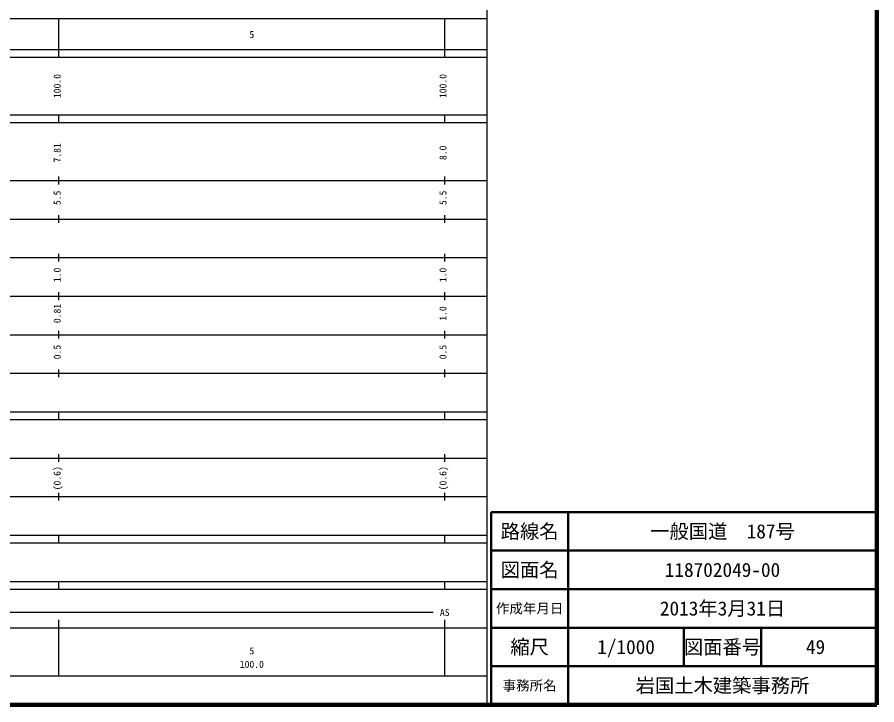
# Model space of a CAD drawing. Units: millimetres on the paper, enlarged 1000 times. Extents: x 66827 to 706827, y 1730 to 361730.
# Drawn here: x 484001 to 706827, y 1730 to 180087 of the extents above; entities that cross this region are included whole.
import ezdxf
from ezdxf.enums import TextEntityAlignment as Align

# ---------------------------------------------------------------- set-up
doc = ezdxf.new("R2010")
doc.units = ezdxf.units.MM
doc.header["$LTSCALE"] = 1000
for name, color, linetype, lineweight in [('M-TTL', 2, 'Continuous', 140), ('M-TTL-BAND', 7, 'Continuous', 25), ('M-TTL-FRAM', 2, 'Continuous', 50), ('M-TTL-LINE', 7, 'Continuous', 50)]:
    doc.layers.add(name, color=color, linetype=linetype, lineweight=lineweight)
doc.layers.add('M-TTL-TXT', color=7, linetype='Continuous')
doc.styles.add('ＭＳ ゴシック', font='')
doc.styles.get('ＭＳ ゴシック').set_extended_font_data('MS Gothic')

msp = doc.modelspace()

# ---------------------------------------------------------------- linework, layer by layer
at = {"layer": 'M-TTL'}
for p, q in [((706827, 1730), (706827, 361730)), ((66827, 1730), (706827, 1730))]:
    msp.add_line(p, q, dxfattribs=at)
at = {"layer": 'M-TTL-BAND'}
for p, q in [((605827, 1730), (605827, 351730)), ((94827, 179730), (605827, 179730)), ((494827, 169730), (494827, 179730)), ((594827, 169730), (594827, 179730)), ((66827, 171730), (605827, 171730)), ((66827, 169730), (605827, 169730)), ((66827, 154730), (605827, 154730)), ((494827, 152730), (494827, 154730)), ((594827, 152730), (594827, 154730)), ((66827, 152730), (605827, 152730)), ((494827, 136730), (494827, 138730)), ((594827, 136730), (594827, 138730)), ((66827, 137730), (605827, 137730)), ((72827, 127730), (605827, 127730)), ((494827, 126730), (494827, 128730)), ((594827, 126730), (594827, 128730)), ((494827, 116730), (494827, 118730)), ((594827, 116730), (594827, 118730)), ((78827, 117730), (605827, 117730)), ((72827, 107730), (605827, 107730)), ((494827, 106730), (494827, 108730)), ((594827, 106730), (594827, 108730)), ((494827, 96730), (494827, 98730)), ((594827, 96730), (594827, 98730)), ((78827, 97730), (605827, 97730)), ((83577, 87730), (605827, 87730)), ((494827, 86730), (494827, 88730)), ((594827, 86730), (594827, 88730)), ((83577, 77730), (605827, 77730)), ((494827, 75730), (494827, 77730)), ((594827, 75730), (594827, 77730)), ((66827, 75730), (605827, 75730)), ((75827, 65730), (605827, 65730)), ((494827, 64730), (494827, 66730)), ((594827, 64730), (594827, 66730)), ((66827, 55730), (605827, 55730)), ((494827, 54730), (494827, 56730)), ((594827, 54730), (594827, 56730)), ((66827, 45730), (605827, 45730)), ((494827, 43730), (494827, 45730)), ((594827, 43730), (594827, 45730)), ((82077, 43730), (605827, 43730)), ((82077, 33730), (605827, 33730)), ((494827, 31730), (494827, 33730)), ((594827, 31730), (594827, 33730)), ((66827, 31730), (605827, 31730)), ((97827, 25730), (591827, 25730)), ((494827, 9230), (494827, 23730)), ((594827, 9230), (594827, 23730)), ((66827, 21730), (605827, 21730)), ((94827, 9230), (605827, 9230))]:
    msp.add_line(p, q, dxfattribs=at)
at = {"layer": 'M-TTL-FRAM'}
for p, q in [((706827, 51730), (606827, 51730)), ((606827, 51730), (606827, 1730))]:
    msp.add_line(p, q, dxfattribs=at)
at = {"layer": 'M-TTL-LINE'}
for p, q in [((626827, 51730), (626827, 1730)), ((706827, 41730), (606827, 41730)), ((706827, 31730), (606827, 31730)), ((706827, 21730), (606827, 21730)), ((656827, 21730), (656827, 19230)), ((676827, 21730), (676827, 19230)), ((656827, 19230), (656827, 14230)), ((676827, 19230), (676827, 14230)), ((656827, 14230), (656827, 11730)), ((676827, 14230), (676827, 11730)), ((706827, 11730), (606827, 11730))]:
    msp.add_line(p, q, dxfattribs=at)

# ---------------------------------------------------------------- texts
at = {"layer": 'M-TTL-BAND', "style": 'ＭＳ ゴシック'}
for s, p in [('5', (544827, 174135)), ('AS', (594827, 24230)), ('5', (544827, 14253)), ('100.0', (544827, 10763))]:
    msp.add_text(s, height=1833, dxfattribs=at).set_placement(p, align=Align.BOTTOM_CENTER)
for s, p in [('100.0', (495827, 162230)), ('100.0', (595827, 162230)), ('7.81', (495827, 144904)), ('8.0', (595827, 144904)), ('5.5', (495827, 133230)), ('5.5', (595827, 133230)), ('1.0', (495827, 113230)), ('1.0', (595827, 113230)), ('0.81', (495827, 103230)), ('1.0', (595827, 103230)), ('0.5', (495827, 93230)), ('0.5', (595827, 93230)), ('(0.6)', (495827, 60494)), ('(0.6)', (595827, 60494))]:
    msp.add_text(s, height=1833, rotation=90, dxfattribs=at).set_placement(p, align=Align.BOTTOM_CENTER)
at = {"layer": 'M-TTL-TXT', "style": 'ＭＳ ゴシック'}
for s, height, p in [('路線名', 3666, (616827, 46730)), ('路線名', 3666, (616827, 46730)), ('一般国道\u3000187号', 3666, (666827, 46730)), ('図面名', 3666, (616827, 36730)), ('図面名', 3666, (616827, 36730)), ('118702049-00', 3666, (666827, 36730)), ('2013年3月31日', 3666, (666827, 26730)), ('作成年月日', 2566, (616827, 26730)), ('作成年月日', 2566, (616827, 26730)), ('縮尺', 3666, (616827, 16730)), ('縮尺', 3666, (616827, 16730)), ('1/1000', 3666, (641827, 16730)), ('図面番号', 3666, (666827, 16730)), ('図面番号', 3666, (666827, 16730)), ('49', 3666, (690952, 16730)), ('岩国土木建築事務所', 3666, (666827, 6730)), ('事務所名', 2566, (616827, 6730)), ('事務所名', 2566, (616827, 6730))]:
    msp.add_text(s, height=height, dxfattribs=at).set_placement(p, align=Align.MIDDLE_CENTER)

doc.saveas('drawing.dxf')
